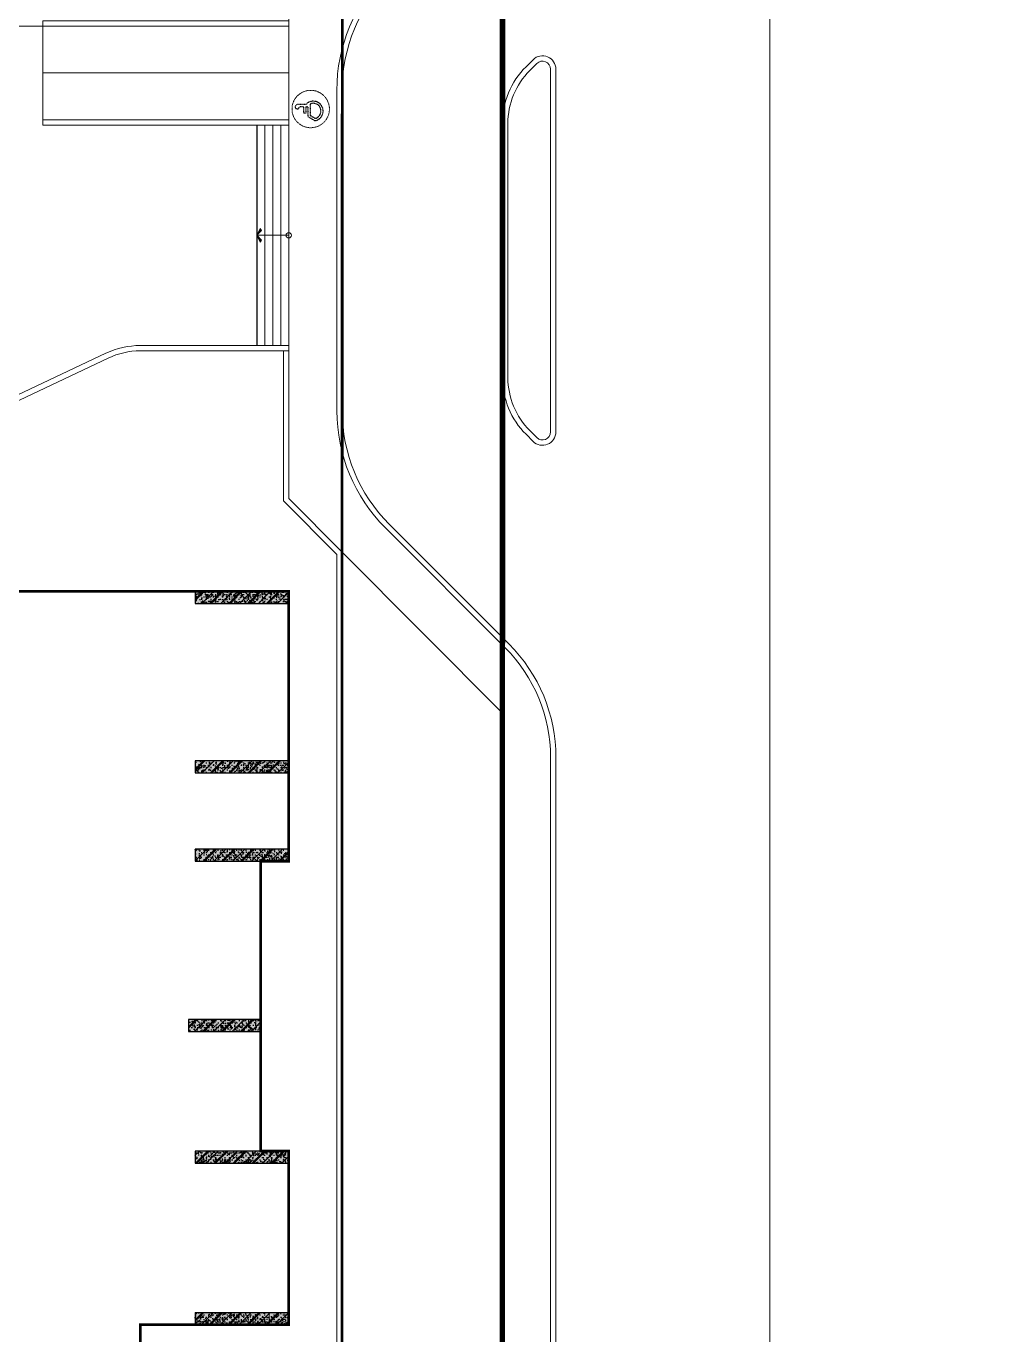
# Model space of a CAD drawing. Header units: millimetres. Extents: x 379264 to 1158416, y -283062 to 356890.
# Drawn here: x 1104623 to 1105346, y -6337 to -5357 of the extents above; entities that cross this region are included whole.
import ezdxf

# ---------------------------------------------------------------- set-up
doc = ezdxf.new("R2010")
doc.units = ezdxf.units.MM
for name, pattern in [('keyplan TANG 1$0$HTT Hidden 10.5', [1.5, 1, -0.5]), ('keyplan TANG 1$0$MB_Luoi truc$1$HTT Center', [13, 10, -1, 1, -1]), ('keyplan TANG 1$0$Ranh dat$0$HTT Divide', [18, 10, -2, 1, -2, 1, -2]), ('keyplan TANG 1$0$Ranh dat$0$HTT Hidden 21', [3, 2, -1]), ('keyplan TANG 1$0$WC Vphong$0$Hidden', [7.143750000000001, 4.7625, -2.38125])]:
    doc.linetypes.add(name, pattern=pattern)
for name, color, linetype in [('CHI TIET THANG SAN VUON$0$DnW', 20, 'Continuous'), ('keyplan TANG 1$0$MB_Cot tang 1$0$Concrete Hatch', 250, 'Continuous'), ('keyplan TANG 1$0$MB_Cot tang 1$0$Concrete Line', 250, 'Continuous'), ('keyplan TANG 1$0$MB_Cot tang 1$0$Concrete Solid', 250, 'Continuous'), ('keyplan TANG 1$0$Vat dung', 250, 'keyplan TANG 1$0$HTT Hidden 10.5')]:
    doc.layers.add(name, color=color, linetype=linetype)
for name, color, linetype, lineweight in [('keyplan TANG 1$0$Cau thang', 250, 'Continuous', 15), ('keyplan TANG 1$0$Hatch vat lieu', 250, 'Continuous', 5), ('keyplan TANG 1$0$MB_Luoi truc$1$Luoi Truc', 250, 'keyplan TANG 1$0$MB_Luoi truc$1$HTT Center', 9), ('keyplan TANG 1$0$Net Thay khac', 250, 'Continuous', 15), ('keyplan TANG 1$0$Net thay Tuong', 250, 'Continuous', 20), ('keyplan TANG 1$0$Ramp doc', 250, 'Continuous', 5), ('keyplan TANG 1$0$Ranh dat$0$CGXD', 250, 'keyplan TANG 1$0$Ranh dat$0$HTT Hidden 21', 40), ('keyplan TANG 1$0$Ranh dat$0$Ranh dat', 250, 'keyplan TANG 1$0$Ranh dat$0$HTT Divide', 40), ('keyplan TANG 1$0$Thiet bi Ve Sinh', 250, 'Continuous', 9)]:
    doc.layers.add(name, color=color, linetype=linetype, lineweight=lineweight)

# ---------------------------------------------------------------- blocks, each defined once
blk = doc.blocks.new('keyplan TANG 1$0$A_Tang Tret$0$HANDYCAPE SYMBOL')
for p, q in [((80.00000004540196, 179.9999998183921), (79.99999998719431, 259.9999996600673)), ((120.0000000086147, 139.9999999925494, -9.807177236e-07), (119.9999999580905, 300.0000000465661)), ((-103.0940107593778, 99.99999974388628), (-181.0380745884031, -35.00307914009318)), ((-79.99999998719431, 59.99999982304872), (-138.4016711136792, -41.15466185857075)), ((80.00000007450578, 99.99999974388628), (-103.0940107593778, 99.99999974388628)), ((131.3344158846885, 59.99999970005593), (-79.99999998719431, 59.99999982304872)), ((-40.00000003725289, 139.9999997811392), (-40.00000006635672, 179.9999997019767)), ((80.00000004540196, 179.9999998183921), (-40.00000006635672, 179.9999997019767)), ((79.99999998719431, 139.9999997811392), (-40.00000003725289, 139.9999997811392)), ((80.00000007450578, 99.99999974388628), (79.99999998719431, 139.9999997811392))]:
    blk.add_line(p, q)
for centre, radius, start, end in [((79.99999995809048, 300.0000000465661), 40, 3.3350533e-09, 270.0000000133402), ((0, 0), 184.3908891458577, 190.9429129415675, 49.39870536295375), ((0, 0), 144.3908891458577, 196.5601975661606, 24.55324446938323)]:
    blk.add_arc(centre, radius, start, end)
blk = doc.blocks.new('keyplan TANG 1$0$dsb')
at = {"layer": 'keyplan TANG 1$0$Thiet bi Ve Sinh', "linetype": 'keyplan TANG 1$0$WC Vphong$0$Hidden', "ltscale": 0.2}
blk.add_circle((41954.94898165914, 29048.92598197549), 700.0000000000001, dxfattribs=at)
at = {"layer": 'keyplan TANG 1$0$Vat dung', "extrusion": (0, 0, -1), "xscale": 2, "yscale": 2, "zscale": -2}
blk.add_blockref('keyplan TANG 1$0$A_Tang Tret$0$HANDYCAPE SYMBOL', (-42029.4761099754, 28952.89291751558), dxfattribs=at)
blk = doc.blocks.new('*U1391')
at = {"layer": 'keyplan TANG 1$0$MB_Cot tang 1$0$Concrete Hatch'}
h = blk.add_hatch(dxfattribs=at)
h.set_pattern_fill('CONCRETE', color=256, scale=50, style=0, pattern_type=2)
h.set_pattern_definition([(45, (1050, -199.9999999999998), (-176.7766952966369, 176.7766952966369), []), (45, (1050, -149.9999999999998), (-353.5533905932737, 353.5533905932738), []), (49.99999999999999, (1050, -199.9999999999998), (358.6300913003767, -31.37606749129755), [37.5, -412.5]), (355, (1050, -199.9999999999998), (-69.3756668065, 376.0960668500059), [30, -330]), (100.4514, (1079.88584, -202.6146699999998), (289.2546908570108, 344.7197710304768), [31.870095, -350.571056]), (46.18420000000001, (1050, -99.99999999999983), (533.6205243128222, -82.75950716450905), [56.25, -618.75]), (96.6356, (1094.4683725, -106.8966534999998), (467.3313527743517, 487.0589354502209), [47.805144, -525.8565]), (351.1842, (1050, -99.99999999999983), (467.3309725668136, 487.0593004626623), [45, -495]), (21, (1100, -124.9999999999998), (298.4535260592309, -201.3094453326694), [37.5, -412.5]), (326.0000000000001, (1100, -124.9999999999998), (121.6576659607909, 362.5750225234265), [30, -330]), (71.4514, (1124.8711165, -141.7758029999998), (420.111314290745, 161.2652483549762), [31.870095, -350.571056]), (37.50000000000001, (1050, -199.9999999999998), (6.079927658645334, 166.4469269156558), [0, -326, 0, -335, 0, -331.25]), (7.499999999999999, (1050, -199.9999999999998), (131.5347687210743, 197.2058559411801), [0, -191, 0, -318.5, 0, -126.25]), (327.5, (938.5, -199.9999999999998), (266.9112180862045, -11.2774358671899), [0, -125, 0, -390, 0, -517.5]), (317.5, (888.5, -199.9999999999998), (291.5930846711931, 50.05249116615882), [0, -162.5, 0, -259, 0, -367.5]), (0, (1225, -24.99999999999983), (0, 875), [87.5, -787.5]), (0, (1487.5, 150.0000000000002), (0, 875), [87.5, -787.5]), (0, (1312.5, 500.0000000000002), (0, 875), [87.5, -350, 87.5, -350]), (90, (1225, -24.99999999999983), (-875, 5.35782974626967e-14), [87.5, -787.5]), (90, (1312.5, 500.0000000000002), (-875, 5.35782974626967e-14), [87.5, -787.5]), (90, (1575, 150.0000000000002), (-875, 5.35782974626967e-14), [87.5, -787.5]), (90, (1750, 412.5000000000002), (-875, 5.35782974626967e-14), [87.5, -787.5]), (135, (1312.5, -24.99999999999983), (-875.016357447105, 8.881784197001252e-14), [123.76, -1113.7]), (135, (1400, 500.0000000000002), (-875.016357447105, 8.881784197001252e-14), [123.76, -1113.7]), (45, (1487.5, 150.0000000000002), (8.881784197001252e-14, 875.016357447105), [123.76, -247.485, 123.76, -742.455]), (0, (875, -199.9999999999998), (87.5, 87.5), [-175, 0])])
h.paths.add_polyline_path([(-1200, 150), (-1200, -299.9999999999998), (2300, -299.9999999999999), (2300, 150)])
at = {"layer": 'keyplan TANG 1$0$MB_Cot tang 1$0$Concrete Solid'}
blk.add_hatch(color=256, dxfattribs=at).paths.add_polyline_path([(-1200, 150), (-1200, -299.9999999999998), (2300, -299.9999999999999), (2300, 150)])
at = {"layer": 'keyplan TANG 1$0$MB_Cot tang 1$0$Concrete Line'}
blk.add_lwpolyline([(-1200, 150), (-1200, -299.9999999999998), (2300, -299.9999999999999), (2300, 150)], close=True, dxfattribs=at)
blk = doc.blocks.new('*U1399')
at = {"layer": 'keyplan TANG 1$0$MB_Cot tang 1$0$Concrete Hatch'}
h = blk.add_hatch(dxfattribs=at)
h.set_pattern_fill('CONCRETE', color=256, scale=50, style=0, pattern_type=2)
h.set_pattern_definition([(45, (1050, -399.9999999999998), (-176.7766952966369, 176.7766952966369), []), (45, (1050, -349.9999999999998), (-353.5533905932737, 353.5533905932738), []), (49.99999999999999, (1050, -399.9999999999998), (358.6300913003767, -31.37606749129755), [37.5, -412.5]), (355, (1050, -399.9999999999998), (-69.3756668065, 376.0960668500059), [30, -330]), (100.4514, (1079.88584, -402.6146699999998), (289.2546908570108, 344.7197710304768), [31.870095, -350.571056]), (46.18420000000001, (1050, -299.9999999999998), (533.6205243128222, -82.75950716450905), [56.25, -618.75]), (96.6356, (1094.4683725, -306.8966534999998), (467.3313527743517, 487.0589354502209), [47.805144, -525.8565]), (351.1842, (1050, -299.9999999999998), (467.3309725668136, 487.0593004626623), [45, -495]), (21, (1100, -324.9999999999998), (298.4535260592309, -201.3094453326694), [37.5, -412.5]), (326.0000000000001, (1100, -324.9999999999998), (121.6576659607909, 362.5750225234265), [30, -330]), (71.4514, (1124.8711165, -341.7758029999998), (420.111314290745, 161.2652483549762), [31.870095, -350.571056]), (37.50000000000001, (1050, -399.9999999999998), (6.079927658645334, 166.4469269156558), [0, -326, 0, -335, 0, -331.25]), (7.499999999999999, (1050, -399.9999999999998), (131.5347687210743, 197.2058559411801), [0, -191, 0, -318.5, 0, -126.25]), (327.5, (938.5000000000002, -399.9999999999998), (266.9112180862045, -11.2774358671899), [0, -125, 0, -390, 0, -517.5]), (317.5, (888.5000000000002, -399.9999999999998), (291.5930846711931, 50.05249116615882), [0, -162.5, 0, -259, 0, -367.5]), (0, (1225, -224.9999999999998), (0, 875), [87.5, -787.5]), (0, (1487.5, -49.99999999999983), (0, 875), [87.5, -787.5]), (0, (1312.5, 300.0000000000002), (0, 875), [87.5, -350, 87.5, -350]), (90, (1225, -224.9999999999998), (-875, 5.35782974626967e-14), [87.5, -787.5]), (90, (1312.5, 300.0000000000002), (-875, 5.35782974626967e-14), [87.5, -787.5]), (90, (1575, -49.99999999999983), (-875, 5.35782974626967e-14), [87.5, -787.5]), (90, (1750, 212.5000000000002), (-875, 5.35782974626967e-14), [87.5, -787.5]), (135, (1312.5, -224.9999999999998), (-875.016357447105, 8.881784197001252e-14), [123.76, -1113.7]), (135, (1400, 300.0000000000002), (-875.016357447105, 8.881784197001252e-14), [123.76, -1113.7]), (45, (1487.5, -49.99999999999983), (8.881784197001252e-14, 875.016357447105), [123.76, -247.485, 123.76, -742.455]), (0, (875.0000000000002, -399.9999999999998), (87.5, 87.5), [-175, 0])])
h.paths.add_polyline_path([(-1200, 50.00000000058208), (-1200, -399.9999999999998), (2300, -399.9999999999999), (2300, 50.00000000058208)])
at = {"layer": 'keyplan TANG 1$0$MB_Cot tang 1$0$Concrete Solid'}
blk.add_hatch(color=256, dxfattribs=at).paths.add_polyline_path([(-1200, 50.00000000058208), (-1200, -399.9999999999998), (2300, -399.9999999999999), (2300, 50.00000000058208)])
at = {"layer": 'keyplan TANG 1$0$MB_Cot tang 1$0$Concrete Line'}
blk.add_lwpolyline([(-1200, 50.00000000058208), (-1200, -399.9999999999998), (2300, -399.9999999999999), (2300, 50.00000000058208)], close=True, dxfattribs=at)
blk = doc.blocks.new('*U1400')
at = {"layer": 'keyplan TANG 1$0$MB_Cot tang 1$0$Concrete Hatch'}
h = blk.add_hatch(dxfattribs=at)
h.set_pattern_fill('CONCRETE', color=256, scale=50, style=0, pattern_type=2)
h.set_pattern_definition([(45, (1850, -299.9999999998835), (-176.7766952966369, 176.7766952966369), []), (45, (1850, -249.9999999998835), (-353.5533905932737, 353.5533905932738), []), (49.99999999999999, (1850, -299.9999999998835), (358.6300913003767, -31.37606749129755), [37.5, -412.5]), (355, (1850, -299.9999999998835), (-69.3756668065, 376.0960668500059), [30, -330]), (100.4514, (1879.88584, -302.6146699998835), (289.2546908570108, 344.7197710304768), [31.870095, -350.571056]), (46.18420000000001, (1850, -199.9999999998835), (533.6205243128222, -82.75950716450905), [56.25, -618.75]), (96.6356, (1894.4683725, -206.8966534998835), (467.3313527743517, 487.0589354502209), [47.805144, -525.8565]), (351.1842, (1850, -199.9999999998835), (467.3309725668136, 487.0593004626623), [45, -495]), (21, (1900, -224.9999999998835), (298.4535260592309, -201.3094453326694), [37.5, -412.5]), (326.0000000000001, (1900, -224.9999999998835), (121.6576659607909, 362.5750225234265), [30, -330]), (71.4514, (1924.8711165, -241.7758029998835), (420.111314290745, 161.2652483549762), [31.870095, -350.571056]), (37.50000000000001, (1850, -299.9999999998835), (6.079927658645334, 166.4469269156558), [0, -326, 0, -335, 0, -331.25]), (7.499999999999999, (1850, -299.9999999998835), (131.5347687210743, 197.2058559411801), [0, -191, 0, -318.5, 0, -126.25]), (327.5, (1738.5, -299.9999999998835), (266.9112180862045, -11.2774358671899), [0, -125, 0, -390, 0, -517.5]), (317.5, (1688.5, -299.9999999998835), (291.5930846711931, 50.05249116615882), [0, -162.5, 0, -259, 0, -367.5]), (0, (2025, -124.9999999998835), (0, 875), [87.5, -787.5]), (0, (2287.5, 50.00000000011653), (0, 875), [87.5, -787.5]), (0, (2112.5, 400.0000000001165), (0, 875), [87.5, -350, 87.5, -350]), (90, (2025, -124.9999999998835), (-875, 5.35782974626967e-14), [87.5, -787.5]), (90, (2112.5, 400.0000000001165), (-875, 5.35782974626967e-14), [87.5, -787.5]), (90, (2375, 50.00000000011653), (-875, 5.35782974626967e-14), [87.5, -787.5]), (90, (2550, 312.5000000001165), (-875, 5.35782974626967e-14), [87.5, -787.5]), (135, (2112.5, -124.9999999998835), (-875.016357447105, 8.881784197001252e-14), [123.76, -1113.7]), (135, (2200, 400.0000000001165), (-875.016357447105, 8.881784197001252e-14), [123.76, -1113.7]), (45, (2287.5, 50.00000000011653), (8.881784197001252e-14, 875.016357447105), [123.76, -247.485, 123.76, -742.455]), (0, (1675, -299.9999999998835), (87.5, 87.5), [-175, 0])])
h.paths.add_polyline_path([(-400, 100.0000000001164), (-400, -349.9999999999999), (2300, -350), (2300, 100.0000000001164)])
at = {"layer": 'keyplan TANG 1$0$MB_Cot tang 1$0$Concrete Solid'}
blk.add_hatch(color=256, dxfattribs=at).paths.add_polyline_path([(-400, 100.0000000001164), (-400, -349.9999999999999), (2300, -350), (2300, 100.0000000001164)])
at = {"layer": 'keyplan TANG 1$0$MB_Cot tang 1$0$Concrete Line'}
blk.add_lwpolyline([(-400, 100.0000000001164), (-400, -349.9999999999999), (2300, -350), (2300, 100.0000000001164)], close=True, dxfattribs=at)
blk = doc.blocks.new('*U1395')
at = {"layer": 'keyplan TANG 1$0$MB_Cot tang 1$0$Concrete Hatch'}
h = blk.add_hatch(dxfattribs=at)
h.set_pattern_fill('CONCRETE', color=256, scale=50, style=0, pattern_type=2)
h.set_pattern_definition([(45, (1050, -99.99999999999986), (-176.7766952966369, 176.7766952966369), []), (45, (1050, -49.99999999999986), (-353.5533905932737, 353.5533905932738), []), (49.99999999999999, (1050, -99.99999999999986), (358.6300913003767, -31.37606749129755), [37.5, -412.5]), (355, (1050, -99.99999999999986), (-69.3756668065, 376.0960668500059), [30, -330]), (100.4514, (1079.88584, -102.6146699999998), (289.2546908570108, 344.7197710304768), [31.870095, -350.571056]), (46.18420000000001, (1050, 1.4210854715202e-13), (533.6205243128222, -82.75950716450905), [56.25, -618.75]), (96.6356, (1094.4683725, -6.896653499999871), (467.3313527743517, 487.0589354502209), [47.805144, -525.8565]), (351.1842, (1050, 1.4210854715202e-13), (467.3309725668136, 487.0593004626623), [45, -495]), (21, (1100, -24.99999999999986), (298.4535260592309, -201.3094453326694), [37.5, -412.5]), (326.0000000000001, (1100, -24.99999999999986), (121.6576659607909, 362.5750225234265), [30, -330]), (71.4514, (1124.8711165, -41.77580299999985), (420.111314290745, 161.2652483549762), [31.870095, -350.571056]), (37.50000000000001, (1050, -99.99999999999986), (6.079927658645334, 166.4469269156558), [0, -326, 0, -335, 0, -331.25]), (7.499999999999999, (1050, -99.99999999999986), (131.5347687210743, 197.2058559411801), [0, -191, 0, -318.5, 0, -126.25]), (327.5, (938.5000000000002, -99.99999999999986), (266.9112180862045, -11.2774358671899), [0, -125, 0, -390, 0, -517.5]), (317.5, (888.5000000000002, -99.99999999999986), (291.5930846711931, 50.05249116615882), [0, -162.5, 0, -259, 0, -367.5]), (0, (1225, 75.00000000000014), (0, 875), [87.5, -787.5]), (0, (1487.5, 250.0000000000001), (0, 875), [87.5, -787.5]), (0, (1312.5, 600.0000000000001), (0, 875), [87.5, -350, 87.5, -350]), (90, (1225, 75.00000000000014), (-875, 5.35782974626967e-14), [87.5, -787.5]), (90, (1312.5, 600.0000000000001), (-875, 5.35782974626967e-14), [87.5, -787.5]), (90, (1575, 250.0000000000001), (-875, 5.35782974626967e-14), [87.5, -787.5]), (90, (1750, 512.5000000000001), (-875, 5.35782974626967e-14), [87.5, -787.5]), (135, (1312.5, 75.00000000000014), (-875.016357447105, 8.881784197001252e-14), [123.76, -1113.7]), (135, (1400, 600.0000000000001), (-875.016357447105, 8.881784197001252e-14), [123.76, -1113.7]), (45, (1487.5, 250.0000000000001), (8.881784197001252e-14, 875.016357447105), [123.76, -247.485, 123.76, -742.455]), (0, (875.0000000000002, -99.99999999999986), (87.5, 87.5), [-175, 0])])
h.paths.add_polyline_path([(-1200, 200), (-1200, -249.9999999999999), (2300, -250), (2300, 200)])
at = {"layer": 'keyplan TANG 1$0$MB_Cot tang 1$0$Concrete Solid'}
blk.add_hatch(color=256, dxfattribs=at).paths.add_polyline_path([(-1200, 200), (-1200, -249.9999999999999), (2300, -250), (2300, 200)])
at = {"layer": 'keyplan TANG 1$0$MB_Cot tang 1$0$Concrete Line'}
blk.add_lwpolyline([(-1200, 200), (-1200, -249.9999999999999), (2300, -250), (2300, 200)], close=True, dxfattribs=at)
blk = doc.blocks.new('*U1394')
at = {"layer": 'keyplan TANG 1$0$MB_Cot tang 1$0$Concrete Hatch'}
h = blk.add_hatch(dxfattribs=at)
h.set_pattern_fill('CONCRETE', color=256, scale=50, style=0, pattern_type=2)
h.set_pattern_definition([(45, (1050, -299.9999999999999), (-176.7766952966369, 176.7766952966369), []), (45, (1050, -249.9999999999999), (-353.5533905932737, 353.5533905932738), []), (49.99999999999999, (1050, -299.9999999999999), (358.6300913003767, -31.37606749129755), [37.5, -412.5]), (355, (1050, -299.9999999999999), (-69.3756668065, 376.0960668500059), [30, -330]), (100.4514, (1079.88584, -302.6146699999999), (289.2546908570108, 344.7197710304768), [31.870095, -350.571056]), (46.18420000000001, (1050, -199.9999999999999), (533.6205243128222, -82.75950716450905), [56.25, -618.75]), (96.6356, (1094.4683725, -206.8966534999999), (467.3313527743517, 487.0589354502209), [47.805144, -525.8565]), (351.1842, (1050, -199.9999999999999), (467.3309725668136, 487.0593004626623), [45, -495]), (21, (1100, -224.9999999999999), (298.4535260592309, -201.3094453326694), [37.5, -412.5]), (326.0000000000001, (1100, -224.9999999999999), (121.6576659607909, 362.5750225234265), [30, -330]), (71.4514, (1124.8711165, -241.7758029999999), (420.111314290745, 161.2652483549762), [31.870095, -350.571056]), (37.50000000000001, (1050, -299.9999999999999), (6.079927658645334, 166.4469269156558), [0, -326, 0, -335, 0, -331.25]), (7.499999999999999, (1050, -299.9999999999999), (131.5347687210743, 197.2058559411801), [0, -191, 0, -318.5, 0, -126.25]), (327.5, (938.5000000000002, -299.9999999999999), (266.9112180862045, -11.2774358671899), [0, -125, 0, -390, 0, -517.5]), (317.5, (888.5000000000002, -299.9999999999999), (291.5930846711931, 50.05249116615882), [0, -162.5, 0, -259, 0, -367.5]), (0, (1225, -124.9999999999999), (0, 875), [87.5, -787.5]), (0, (1487.5, 50.00000000000011), (0, 875), [87.5, -787.5]), (0, (1312.5, 400.0000000000001), (0, 875), [87.5, -350, 87.5, -350]), (90, (1225, -124.9999999999999), (-875, 5.35782974626967e-14), [87.5, -787.5]), (90, (1312.5, 400.0000000000001), (-875, 5.35782974626967e-14), [87.5, -787.5]), (90, (1575, 50.00000000000011), (-875, 5.35782974626967e-14), [87.5, -787.5]), (90, (1750, 312.5000000000001), (-875, 5.35782974626967e-14), [87.5, -787.5]), (135, (1312.5, -124.9999999999999), (-875.016357447105, 8.881784197001252e-14), [123.76, -1113.7]), (135, (1400, 400.0000000000001), (-875.016357447105, 8.881784197001252e-14), [123.76, -1113.7]), (45, (1487.5, 50.00000000000011), (8.881784197001252e-14, 875.016357447105), [123.76, -247.485, 123.76, -742.455]), (0, (875.0000000000002, -299.9999999999999), (87.5, 87.5), [-175, 0])])
h.paths.add_polyline_path([(-1200, 100), (-1200, -349.9999999999999), (2300, -350), (2300, 100)])
at = {"layer": 'keyplan TANG 1$0$MB_Cot tang 1$0$Concrete Solid'}
blk.add_hatch(color=256, dxfattribs=at).paths.add_polyline_path([(-1200, 100), (-1200, -349.9999999999999), (2300, -350), (2300, 100)])
at = {"layer": 'keyplan TANG 1$0$MB_Cot tang 1$0$Concrete Line'}
blk.add_lwpolyline([(-1200, 100), (-1200, -349.9999999999999), (2300, -350), (2300, 100)], close=True, dxfattribs=at)
blk = doc.blocks.new('keyplan TANG 1')
at = {"layer": 'keyplan TANG 1$0$Cau thang'}
for points in [[(98352.63491864313, 62174.57492394274), (98483.27465879565, 62429.72379010305), (98530.55434368082, 62350.86989719764)], [(98352.63491864313, 62174.57492388663), (98483.27432670115, 61919.4258876894), (98530.55411421994, 61998.27971905697)]]:
    blk.add_hatch(color=256, dxfattribs=at).paths.add_polyline_path(points)
at = {"color": 7, "const_width": 100}
blk.add_lwpolyline([(81299.99999826393, 1049.999997078725), (92150, 1049.999996138156), (92150.00000251237, -5.816218617837876e-10), (99550.00000251236, -7.458613254129887e-06), (99550.00000011947, 10450.00000651774), (94451.54539558978, 10449.99999905948), (94449.99999592203, 11899.99999922374), (99549.99999999953, 11900.00000146057), (99549.99999999953, 19800.00000124428), (94749.99999952571, 19800.00000124419), (94749.99999952571, 18399.999999224), (93999.9999993194, 18399.999999224), (94000.0000005932, 21399.99999947521), (99550.0000005932, 21399.99999947521), (99550.00000059321, 27899.99999933054), (98498.4546182132, 27900.00001225973), (98498.4546182132, 38749.99999999942), (99550.00000011947, 38749.99999999993), (99550.00000011947, 48850.00000019518), (89100.00000011946, 48849.99999999988)], dxfattribs=at)
at = {"layer": 'keyplan TANG 1$0$Cau thang'}
for points in [[(98352.09519253296, 66299.91208945826), (98352.62631604515, 58049.89734844957)], [(98652.09519172795, 66299.93406707147), (98652.62631524014, 58049.91932606278)], [(98952.09519092293, 66299.95604468469), (98952.62631443513, 58049.94130367599)], [(99252.09519011792, 66299.9780222979), (99252.62631363011, 58049.96328128944)], [(99552.09518931291, 66299.99999991135), (99552.6263128251, 58049.98525890266)], [(98352.63491864313, 62174.57492394274), (98483.27465879565, 62429.72379010305), (98530.55434368082, 62350.86989719764), (98352.63491864313, 62174.57492394274)], [(98352.63491864313, 62174.57492388663), (99552.36935365744, 62174.99263004027)], [(98352.63491864313, 62174.57492388663), (98483.27432670115, 61919.4258876894), (98530.55411421994, 61998.27971905697), (98352.63491864313, 62174.57492388663)]]:
    blk.add_lwpolyline(points, dxfattribs=at)
blk.add_circle((99552.25946559114, 62174.99263004027), 100.0000000000145, dxfattribs=at)
at = {"layer": 'keyplan TANG 1$0$Hatch vat lieu'}
for points in [[(31332.63970432585, 66149.99999996134, 0.4142135623741486), (29532.65148822679, 64349.98821613107), (29532.70405080349, 56320.99201630855, 0.1989101837500562), (31231.47711003157, 52219.81826545038), (35712.55403423718, 47738.72471202427, -0.1989309245369467), (37528.48383966649, 43354.21659927729), (37527.55933140022, 30734.44341806596, -0.1988939355389073), (35711.61114506421, 26350.82533238595), (31231.74668462484, 21870.98181234725, 0.1989146761968202), (29532.95643035488, 17769.71492596742), (29533.16441393636, -14000.0248770566, 0.4142116449216847), (33333.16441386087, -17799.99999999689), (105549.8483799274, -17799.99999988393, 0.4142148965818616), (109349.8483798821, -13999.98268984523), (109349.5903824269, 42637.13910042669, 0.1989117909172796), (107650.8001280504, 46738.34159603139), (103168.861177274, 51220.25959671056, -0.1988939355264564), (101352.912990938, 55603.87768203064), (101351.9884827284, 67603.43737283116, -0.1989309245650988), (103167.9182883246, 71987.94624309614)], [(99564.43027014434, 57849.99249803316), (93994.81413051375, 57849.99249803292, 0.1109671000083495), (92796.967918818, 57580.8351350071), (77379.95600672613, 50283.97319424426, 0.2899205324482252), (76350.00000000099, 48657.00292763795), (76350.00000000099, 29149.99999999942)]]:
    blk.add_lwpolyline(points, format="xyb", dxfattribs=at)
blk.add_lwpolyline([(108837.3406237194, 68606.40602443059), (108572.1815458429, 68341.24596255203, 0.1989319086170475), (107752.0842151364, 66361.13492240018), (107752.817244393, 56846.85669202646, 0.1988929514781129), (108572.9228761369, 54867.16880382306), (108837.4033712085, 54602.68954502328, 0.668179440015205), (109349.534909771, 54814.82344175142), (109349.4730516816, 68394.27575026608, 0.6681776616326616)], format="xyb", close=True, dxfattribs=at)
at = {"layer": 'keyplan TANG 1$0$MB_Luoi truc$1$Luoi Truc'}
blk.add_line((101550.0000001195, -11999.99999987916), (101550.0000001195, 163996.8385842984), dxfattribs=at)
at = {"layer": 'keyplan TANG 1$0$Net Thay khac'}
for points in [[(117548.9673141111, 168266.7794355525), (117549.8484052818, -14005.46019764119, 0.4142122281656513), (121549.8484052403, -18005.441976556), (125899.8484052403, -18005.441976556), (125774.5241146591, -26262.73666338704), (90092.30898962892, -25721.17329832489), (89988.39430525876, -32572.28185831333), (81465.43589411653, -32544.16210997428)], [(31332.6383950078, 66349.99999995704, 0.414213562374147), (29332.65148823107, 64349.98690681231), (29332.70405080778, 56320.99070698979, 0.1989101837500564), (31090.05549138854, 52078.39717161926), (35571.13241559416, 47597.30361819317, -0.1989309245369468), (37328.48384020317, 43354.23125101866), (37327.5593319369, 30734.45806980733, -0.1988939355389075), (35570.19011935366, 26492.24701914925), (31090.32565891429, 22012.40349911054, 0.1989146761968205), (29332.95643035916, 17769.71361664866), (29333.16441394064, -14000.02618637535, 0.4142116449216846), (33333.16441386118, -17999.99999999689), (105549.8483799277, -17999.99999988393, 0.4142148965818614), (109549.84837988, -13999.98177879059), (109549.5903824248, 42637.14001148095, 0.1989117909172796), (107792.2211537596, 46879.76328279599), (103310.2822029845, 51361.68128347385, -0.1988939355264565), (101552.9129904014, 55603.89233378263), (101551.9884821348, 67603.45278186665, -0.1989309245650994), (103309.3399069564, 71846.52514925382)], [(76849.99999999744, 136499.9999970782), (76150.00000000105, 136499.9999970782), (76150.00000000099, 74804.87005053653, 0.2818337768156034), (77786.09354582714, 72132.8372692513), (81322.01928782777, 70327.96721871459, 0.1185413434814177), (82685.92574200156, 69999.99999999988), (99552.09518931291, 69999.99999999994)], [(99564.43027014428, 58049.99249803316), (93994.81413051375, 58049.99249803292, 0.1109671000083497), (92711.40747512545, 57761.60960907664), (77294.39556302893, 50464.74766831164, 0.2899205324482246), (76150.00000000099, 48657.00292763783), (76150.00000000099, 23699.9998634535)]]:
    blk.add_lwpolyline(points, format="xyb", dxfattribs=at)
blk.add_lwpolyline([(90352.09518931288, 66299.99999999988), (99552.09518931291, 66299.99999999994), (99552.09518931291, 70199.99999999994), (90352.09518931288, 70199.99999999988)], close=True, dxfattribs=at)
blk.add_lwpolyline([(108695.9190050772, 68747.82711826247), (108430.7599271999, 68482.66705638314, 0.1989319086170458), (107552.08421573, 66361.11951336509), (107552.8172449866, 56846.84128299096, 0.1988929514781131), (108431.5018504271, 54725.74711705894), (108695.9823454981, 54461.26785825982, 0.6681794400151934), (109549.5349097689, 54814.82435280518), (109549.4730516796, 68394.27666132034, 0.6681776616326277)], format="xyb", close=True, dxfattribs=at)
at = {"layer": 'keyplan TANG 1$0$Net thay Tuong'}
for p, q in [((99552.09518931288, 66299.99999999988), (98364.4302535425, 66300.21248321631)), ((98364.4302535425, 66300.21248321631), (98364.4302535425, 58050.21248321631)), ((99552.71976367233, 58049.99999999988), (98364.4302535425, 58050.21248321631)), ((101550.0000001195, 50315.80818002566), (101550.0000001195, -1999.999137968523))]:
    blk.add_line(p, q, dxfattribs=at)
for points in [[(101550.8408655398, 50314.96419743157), (99553.15355462895, 52320.05713868642), (99551.74799934996, 70886.03071180778), (101551.2037920681, 72894.66680208582)], [(101350.0000001195, -1799.999142951099), (101350.0000001195, 50233.18213957513), (99353.15980981669, 52237.42481985956), (99352.73490429576, 57849.99999999988), (98364.4302535425, 57850.21248321631)], [(39327.31659284432, 27420.93541650497), (31332.94558347393, 19426.60177489225), (31333.15132069588, -12000), (107549.8392693331, -11999.99999988079), (107550.7486715703, 44292.81412201957), (101550.8408655398, 50314.96419743157)]]:
    blk.add_lwpolyline(points, dxfattribs=at)
at = {"layer": 'keyplan TANG 1$0$Ramp doc'}
blk.add_line((90352.09518931288, 68249.99999999988), (99550.00000011947, 68249.99999999994), dxfattribs=at)
for points in [[(90352.09518931288, 66499.99999999988), (99552.09518931291, 66499.99999999994), (99552.09518931291, 69999.99999999994), (90352.09518931288, 69999.99999999988)], [(90352.09518931288, 69999.99999999988), (99550.00000011947, 69999.99999999994), (99550.00000011947, 68249.99999999994), (90352.09518931288, 68249.99999999988)], [(90352.09518931288, 66499.99999999988), (99550.00000011947, 66499.99999999994), (99550.00000011947, 68249.99999999994), (90352.09518931288, 68249.99999999988)]]:
    blk.add_lwpolyline(points, close=True, dxfattribs=at)
at = {"layer": 'keyplan TANG 1$0$Ranh dat$0$CGXD', "ltscale": 0.1, "const_width": 99.99999999999987}
blk.add_lwpolyline([(-120672.6085753441, -1999.999999165535), (101549.9999992847, -1999.999999403954), (101552.6037964821, 159996.8385541439), (-8354.52076458931, 159998.1233597398), (-8358.646733760834, 83058.68978583813)], dxfattribs=at)
at = {"layer": 'keyplan TANG 1$0$Ranh dat$0$Ranh dat', "ltscale": 0.1, "const_width": 199.9999999999999}
blk.add_lwpolyline([(107552.6680879593, 163996.7684141397), (107549.8392677307, -11999.99999952316), (-120672.6085753441, -11999.99999928474), (-121036.9114780426, 70001.20354908705), (-12359.34739804268, 69993.09698444605), (-12354.30626320839, 163998.1701167822), (107552.6680879593, 163996.7684141397)], close=True, dxfattribs=at)
at = {"layer": 'keyplan TANG 1$0$MB_Cot tang 1$0$Concrete Line'}
for name, p in [('*U1391', (97249.99999999953, 48700.00000000012)), ('*U1391', (97249.99999999953, 42349.99999999942)), ('*U1399', (97249.99999999953, 39149.99999999942)), ('*U1400', (96200.00000304123, 32724.9999992238)), ('*U1395', (97249.99999999953, 27699.99999999942)), ('*U1394', (97249.99999999953, 21749.99999999942))]:
    blk.add_blockref(name, p, dxfattribs=at)
at = {"layer": 'keyplan TANG 1$0$Net Thay khac', "xscale": -1, "rotation": 90}
blk.add_blockref('keyplan TANG 1$0$dsb', (129422.708609408, 108855.6909579121), dxfattribs=at)

msp = doc.modelspace()

# ---------------------------------------------------------------- block references
at = {"layer": 'CHI TIET THANG SAN VUON$0$DnW', "xscale": 0.02, "yscale": 0.02, "zscale": 0.02}
msp.add_blockref('keyplan TANG 1', (1102828.19624897, -6757.067446401816), dxfattribs=at)

doc.saveas('drawing.dxf')
